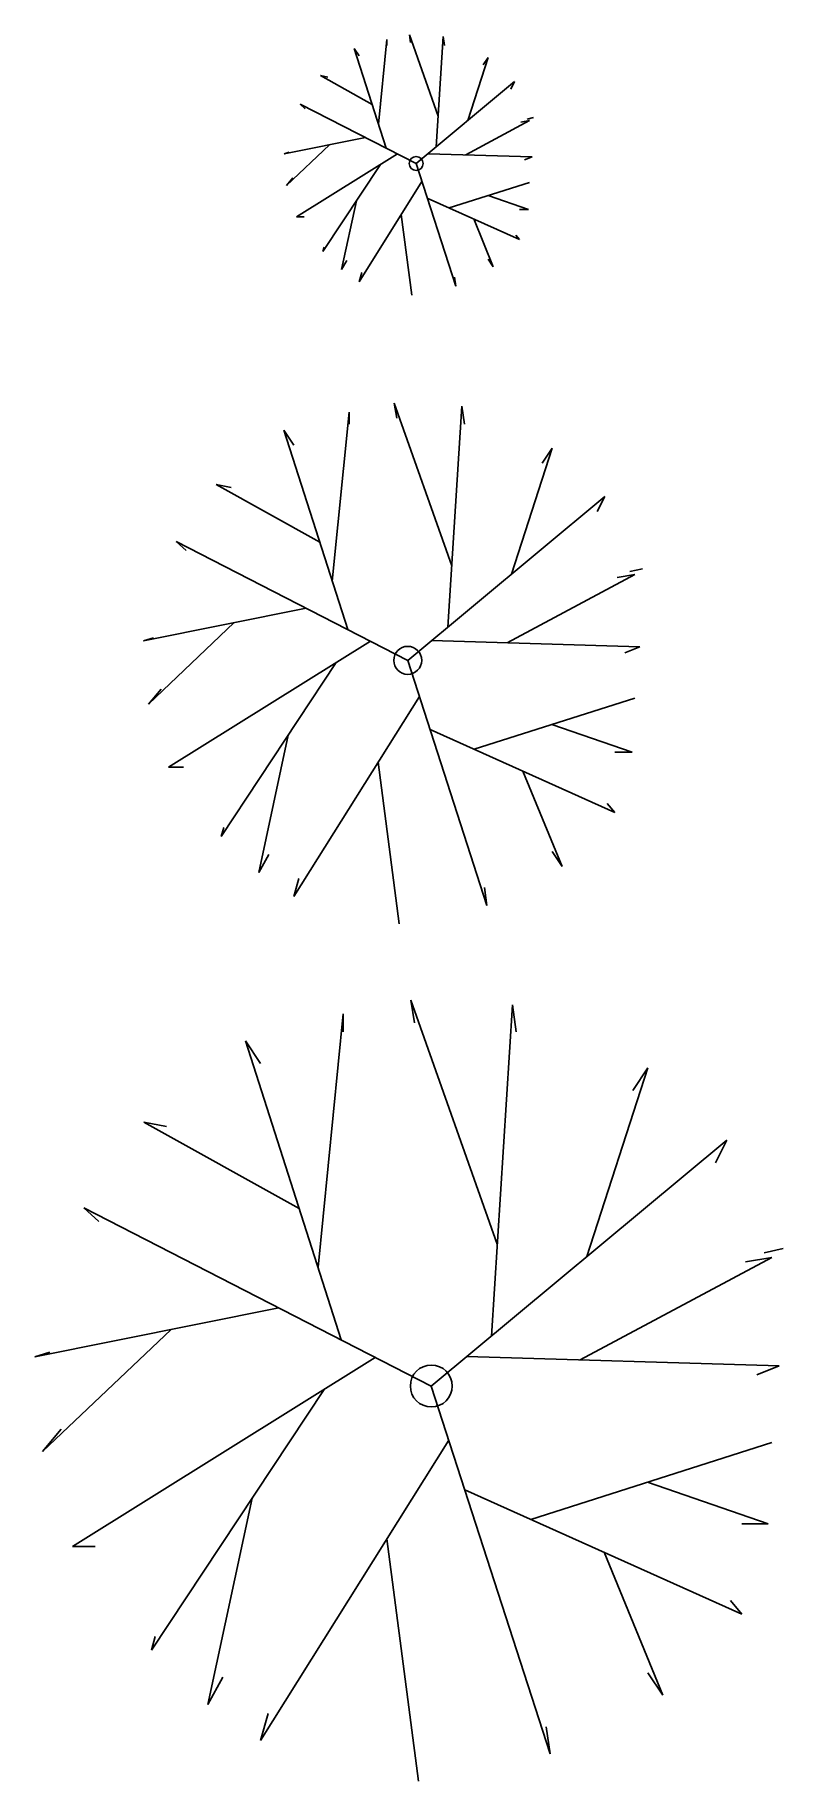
# Model space of a CAD drawing. Extents: x 223.7 to 232.7, y 47.6 to 68.5.
import ezdxf

# ---------------------------------------------------------------- set-up
doc = ezdxf.new("R2010")
doc.units = 0
doc.header["$LTSCALE"] = 10
doc.layers.get('0').update_dxf_attribs({"linetype": 'CONTINUOUS'})

msp = doc.modelspace()

# ---------------------------------------------------------------- linework, layer by layer
at = {"color": 0}
for p, q in [((227.835, 67.396), (227.936, 68.405)), ((227.936, 68.405), (227.936, 68.333)), ((228.205, 68.459), (228.22, 68.369)), ((228.548, 67.489), (228.205, 68.459)), ((228.525, 67.123), (228.609, 68.441)), ((228.609, 68.441), (228.624, 68.333)), ((227.547, 68.297), (227.607, 68.208)), ((227.928, 67.108), (227.547, 68.297)), ((228.905, 67.439), (229.147, 68.19)), ((229.147, 68.19), (229.087, 68.1)), ((227.143, 67.974), (227.233, 67.956)), ((227.761, 67.63), (227.143, 67.974)), ((228.286, 66.925), (229.461, 67.902)), ((229.461, 67.902), (229.417, 67.813)), ((226.903, 67.633), (226.963, 67.579)), ((228.286, 66.925), (226.903, 67.633)), ((228.878, 67.029), (229.641, 67.436)), ((229.641, 67.436), (229.536, 67.418)), ((229.686, 67.472), (229.611, 67.454)), ((227.68, 67.235), (226.709, 67.041)), ((227.251, 67.149), (226.739, 66.664)), ((226.709, 67.041), (226.769, 67.059)), ((228.063, 67.039), (226.859, 66.287)), ((227.859, 66.911), (227.173, 65.874)), ((228.286, 66.925), (228.758, 65.461)), ((228.428, 67.042), (229.671, 67.005)), ((229.671, 67.005), (229.581, 66.969)), ((226.739, 66.664), (226.814, 66.754)), ((228.355, 66.71), (227.607, 65.515)), ((228.682, 66.394), (229.641, 66.7)), ((227.573, 66.479), (227.397, 65.659)), ((228.419, 66.512), (229.521, 66.018)), ((229.146, 66.542), (229.626, 66.377)), ((226.859, 66.287), (226.948, 66.287)), ((228.109, 66.317), (228.235, 65.353)), ((228.973, 66.263), (229.207, 65.694)), ((229.626, 66.377), (229.521, 66.377)), ((229.521, 66.018), (229.476, 66.071)), ((227.173, 65.874), (227.188, 65.928)), ((227.397, 65.659), (227.457, 65.766)), ((227.607, 65.515), (227.636, 65.623)), ((229.207, 65.694), (229.147, 65.784)), ((228.758, 65.461), (228.743, 65.569)), ((227.285, 61.941), (227.486, 63.958)), ((227.486, 63.958), (227.486, 63.815)), ((228.024, 64.066), (228.054, 63.887)), ((228.711, 62.126), (228.024, 64.066)), ((228.664, 61.395), (228.832, 64.03)), ((228.832, 64.03), (228.862, 63.815)), ((226.708, 63.743), (226.827, 63.563)), ((227.47, 61.365), (226.708, 63.743)), ((229.424, 62.027), (229.909, 63.528)), ((229.909, 63.528), (229.789, 63.348)), ((225.9, 63.097), (226.08, 63.061)), ((227.136, 62.408), (225.9, 63.097)), ((228.186, 60.997), (230.537, 62.953)), ((230.537, 62.953), (230.447, 62.774)), ((225.421, 62.415), (225.541, 62.307)), ((228.186, 60.997), (225.421, 62.415)), ((230.986, 62.091), (230.836, 62.056)), ((229.371, 61.206), (230.896, 62.02)), ((230.896, 62.02), (230.687, 61.984)), ((226.974, 61.619), (225.032, 61.23)), ((225.032, 61.23), (225.152, 61.266)), ((226.116, 61.447), (225.092, 60.476)), ((227.741, 61.226), (225.332, 59.722)), ((228.47, 61.233), (230.956, 61.158)), ((230.956, 61.158), (230.777, 61.086)), ((227.333, 60.971), (225.96, 58.896)), ((228.186, 60.997), (229.131, 58.071)), ((225.092, 60.476), (225.242, 60.655)), ((228.325, 60.568), (226.827, 58.178)), ((228.979, 59.937), (230.896, 60.548)), ((229.906, 60.232), (230.866, 59.902)), ((226.76, 60.106), (226.409, 58.466)), ((228.453, 60.173), (230.657, 59.184)), ((230.866, 59.902), (230.657, 59.902)), ((225.332, 59.722), (225.511, 59.722)), ((227.833, 59.782), (228.084, 57.855)), ((229.561, 59.675), (230.029, 58.537)), ((230.657, 59.184), (230.567, 59.291)), ((225.96, 58.896), (225.99, 59.004)), ((226.409, 58.466), (226.528, 58.681)), ((230.029, 58.537), (229.909, 58.717)), ((226.827, 58.178), (226.887, 58.394)), ((229.131, 58.071), (229.101, 58.286)), ((228.223, 56.943), (228.268, 56.674)), ((229.253, 54.032), (228.223, 56.943)), ((229.184, 52.936), (229.435, 56.889)), ((229.435, 56.889), (229.48, 56.566)), ((227.115, 53.756), (227.416, 56.781)), ((227.416, 56.781), (227.416, 56.566)), ((226.249, 56.458), (226.428, 56.189)), ((227.392, 52.891), (226.249, 56.458)), ((230.323, 53.884), (231.05, 56.135)), ((231.05, 56.135), (230.871, 55.866)), ((225.037, 55.489), (225.306, 55.435)), ((226.89, 54.456), (225.037, 55.489)), ((228.467, 52.34), (231.993, 55.274)), ((231.993, 55.274), (231.858, 55.004)), ((224.319, 54.466), (224.499, 54.304)), ((228.467, 52.34), (224.319, 54.466)), ((232.666, 53.981), (232.442, 53.927)), ((230.243, 52.653), (232.531, 53.873)), ((232.531, 53.873), (232.217, 53.82)), ((226.648, 53.272), (223.736, 52.689)), ((225.362, 53.014), (223.826, 51.558)), ((223.736, 52.689), (223.915, 52.743)), ((227.799, 52.682), (224.185, 50.427)), ((228.892, 52.694), (232.621, 52.581)), ((232.621, 52.581), (232.352, 52.473)), ((227.187, 52.3), (225.127, 49.188)), ((228.467, 52.34), (229.884, 47.95)), ((223.826, 51.558), (224.05, 51.827)), ((228.675, 51.695), (226.428, 48.111)), ((229.655, 50.749), (232.531, 51.666)), ((228.866, 51.103), (232.172, 49.619)), ((231.047, 51.192), (232.487, 50.696)), ((226.328, 51.002), (225.8, 48.542)), ((232.487, 50.696), (232.172, 50.696)), ((224.185, 50.427), (224.454, 50.427)), ((227.937, 50.518), (228.313, 47.627)), ((230.529, 50.357), (231.23, 48.65)), ((232.172, 49.619), (232.038, 49.781)), ((225.127, 49.188), (225.172, 49.35)), ((225.8, 48.542), (225.98, 48.865)), ((231.23, 48.65), (231.05, 48.919)), ((226.428, 48.111), (226.518, 48.434)), ((229.884, 47.95), (229.839, 48.273))]:
    msp.add_line(p, q, dxfattribs=at)
for centre, radius in [((228.286, 66.925), 0.0834), ((228.186, 60.997), 0.167), ((228.467, 52.34), 0.25)]:
    msp.add_circle(centre, radius, dxfattribs=at)

doc.saveas('drawing.dxf')
